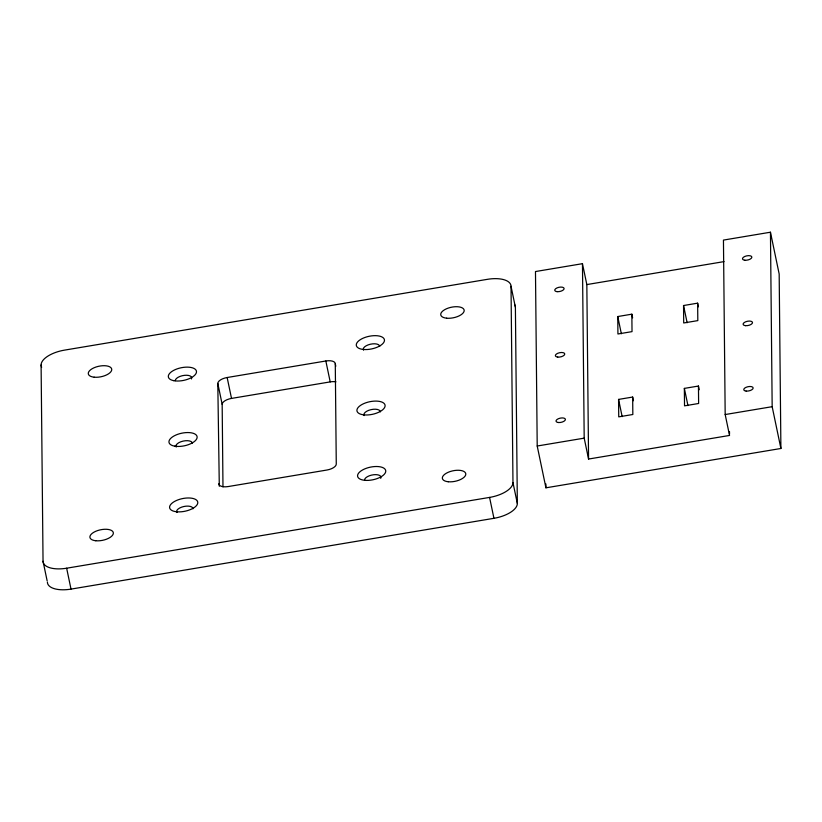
<?xml version="1.0" encoding="UTF-8"?>
<svg xmlns="http://www.w3.org/2000/svg" width="822" height="822" viewBox="0 0 822 822"><rect width="100%" height="100%" fill="white"/><g stroke="black" fill="none" stroke-linecap="round" stroke-linejoin="round"><path stroke-width="1.23" d="M582.469 263.677L535.482 271.548L537.208 446.017L545.931 487.816L780.9 448.483L779.174 274.014L770.45 232.215L723.452 240.086L725.179 414.545L729.546 435.444L588.562 459.046L584.195 438.147L582.469 263.677L586.836 284.576L588.562 459.046M586.836 284.576L724.038 261.612M219.299 486.223L217.799 383.442A9.556 4.295 -11.8 0 1 227.149 377.514L325.841 360.992A9.556 4.295 -11.8 0 1 335.284 363.776L335.797 366.232M631.851 314.179L632.026 331.626L617.928 333.989L617.754 316.542L631.851 314.179L632.621 317.867M697.642 303.164L697.816 320.611L683.709 322.974L683.544 305.527L697.642 303.164L698.412 306.853M222.978 486.881L222.166 404.342A9.556 4.295 -11.8 0 1 231.516 398.413L330.208 381.891A9.556 4.295 -11.8 0 1 335.941 381.829M632.663 397.057L632.837 414.504L618.74 416.857L618.565 399.41L632.663 397.057L633.433 400.746M698.453 386.042L698.628 403.489L684.531 405.842L684.356 388.395L698.453 386.042L699.224 389.731M537.208 446.017L584.195 438.147M725.179 414.545L772.166 406.685L770.45 232.215M43.042 561.241A23.9 10.737 -11.8 0 0 66.644 568.208L489.573 497.413A23.9 10.737 -11.8 0 0 512.969 482.576L511.027 286.292A23.9 10.737 -11.8 0 0 487.425 279.326L64.486 350.131A23.9 10.737 -11.8 0 0 41.1 364.968L43.042 561.241L47.152 580.907M47.409 582.14A23.9 10.737 -11.8 0 0 71.011 589.107L493.94 518.312A23.9 10.737 -11.8 0 0 517.336 503.475L515.394 307.192L511.027 286.292M772.166 406.685L780.9 448.483M683.544 305.527L687.141 322.738M684.356 388.395L687.952 405.606M617.754 316.542L621.35 333.753M618.565 399.41L622.162 416.62M512.969 482.576L517.336 503.475M489.573 497.413L493.94 518.312M325.841 360.992L330.208 381.891M227.149 377.514L231.516 398.413M217.799 383.442L222.166 404.342M41.1 364.968L41.614 367.424M66.644 568.208L71.011 589.107M729.504 431.601L729.525 434.16M545.9 483.963L545.931 487.816M335.284 363.776L336.27 464.091A9.556 4.295 -11.8 0 1 326.909 470.03L228.228 486.552A9.556 4.295 -11.8 0 1 218.786 483.757M514.562 304.51A23.9 10.737 -11.8 0 1 515.394 307.192M364.536 480.058A8.364 3.761 -11.8 0 1 373.794 474.726A8.364 3.761 -11.8 0 1 380.709 478.342M176.853 512.466A8.364 3.761 -11.8 0 1 183.676 506.547A8.364 3.761 -11.8 0 1 193.006 508.777M363.53 350.151A8.364 3.761 -11.8 0 1 370.352 344.233A8.364 3.761 -11.8 0 1 379.692 346.463M175.271 380.678A8.364 3.761 -11.8 0 1 184.529 375.335A8.364 3.761 -11.8 0 1 191.444 378.963M364.177 415.572A8.364 3.761 -11.8 0 1 370.999 409.654A8.364 3.761 -11.8 0 1 380.329 411.884M176.206 447.045A8.364 3.761 -11.8 0 1 183.029 441.126A8.364 3.761 -11.8 0 1 192.358 443.356M95.794 540.753A11.95 5.374 -11.8 0 0 113.364 533.088A11.95 5.374 -11.8 0 0 95.701 531.31A11.95 5.374 -11.8 0 0 95.794 540.753M94.17 377.195A11.95 5.374 -11.8 0 0 111.751 369.52A11.95 5.374 -11.8 0 0 94.078 367.753A11.95 5.374 -11.8 0 0 94.17 377.195M446.623 318.196A11.95 5.374 -11.8 0 0 464.194 310.521A11.95 5.374 -11.8 0 0 446.531 308.753A11.95 5.374 -11.8 0 0 446.623 318.196M448.237 481.754A11.95 5.374 -11.8 0 0 465.807 474.078A11.95 5.374 -11.8 0 0 448.144 472.311A11.95 5.374 -11.8 0 0 448.237 481.754M364.023 414.884A14.344 6.442 -11.8 0 0 385.117 405.678A14.344 6.442 -11.8 0 0 363.91 403.551A14.344 6.442 -11.8 0 0 364.023 414.884M363.375 349.453A14.344 6.442 -11.8 0 0 384.47 340.246A14.344 6.442 -11.8 0 0 363.273 338.119A14.344 6.442 -11.8 0 0 363.375 349.453M364.67 480.305A14.344 6.442 -11.8 0 0 385.765 471.098A14.344 6.442 -11.8 0 0 364.557 468.972A14.344 6.442 -11.8 0 0 364.67 480.305M177.347 511.829A14.344 6.442 -11.8 0 0 197.773 502.232A14.344 6.442 -11.8 0 0 175.959 500.721A14.344 6.442 -11.8 0 0 177.347 511.829M174.675 446.161A14.344 6.442 -11.8 0 0 197.054 437.921A14.344 6.442 -11.8 0 0 177.418 434.427A14.344 6.442 -11.8 0 0 174.675 446.161M173.802 380.689A14.344 6.442 -11.8 0 0 196.376 372.633A14.344 6.442 -11.8 0 0 177.018 368.914A14.344 6.442 -11.8 0 0 173.802 380.689M558.385 422.518A4.778 2.147 -11.8 0 0 565.413 419.446A4.778 2.147 -11.8 0 0 558.344 418.737A4.778 2.147 -11.8 0 0 558.385 422.518M557.737 357.097A4.778 2.147 -11.8 0 0 564.765 354.025A4.778 2.147 -11.8 0 0 557.696 353.316A4.778 2.147 -11.8 0 0 557.737 357.097M557.09 291.666A4.778 2.147 -11.8 0 0 564.118 288.594A4.778 2.147 -11.8 0 0 557.049 287.895A4.778 2.147 -11.8 0 0 557.09 291.666M746.129 391.087A4.778 2.147 -11.8 0 0 753.158 388.015A4.778 2.147 -11.8 0 0 746.088 387.306A4.778 2.147 -11.8 0 0 746.129 391.087M745.482 325.666A4.778 2.147 -11.8 0 0 752.51 322.594A4.778 2.147 -11.8 0 0 745.441 321.885A4.778 2.147 -11.8 0 0 745.482 325.666M744.835 260.235A4.778 2.147 -11.8 0 0 751.863 257.173A4.778 2.147 -11.8 0 0 744.794 256.464A4.778 2.147 -11.8 0 0 744.835 260.235"/></g></svg>
